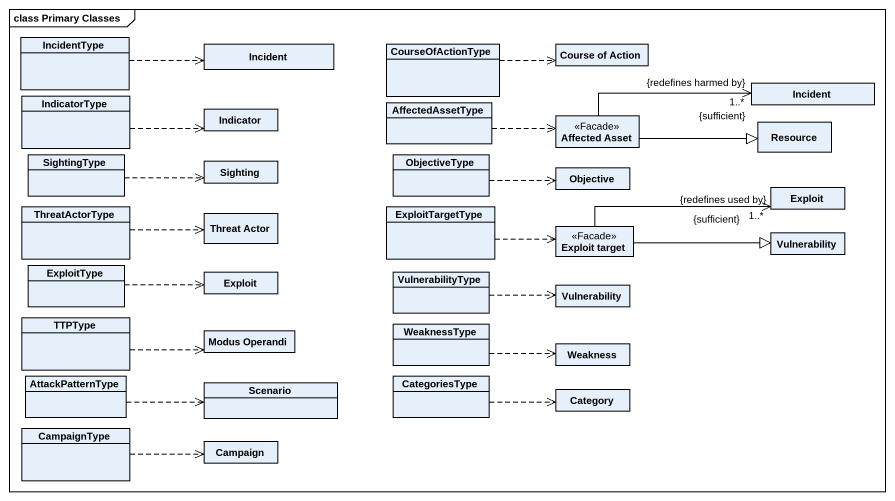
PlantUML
@startuml
mainframe class Primary Classes
hide circle
hide empty members
class IncidentType
class Incident
class CourseOfActionType
class "Course of Action" as Course_of_Action
class "Incident" as Incident_2
class IndicatorType
class Indicator
class AffectedAssetType
class "Affected Asset" as Affected_Asset <<Facade>>
class Resource
class SightingType
class Sighting
class ObjectiveType
class Objective
class ThreatActorType
class "Threat Actor" as Threat_Actor
class ExploitTargetType
class Exploit
class "Exploit target" as Exploit_target <<Facade>>
class Vulnerability
class ExploitType
class "Exploit" as Exploit_2
class VulnerabilityType
class "Vulnerability" as Vulnerability_2
class TTPType
class "Modus Operandi" as Modus_Operandi
class WeaknessType
class AttackPatternType
class Scenario
class CategoriesType
class Weakness
class Category
class CampaignType
class Campaign
IncidentType .right.> Incident
CourseOfActionType .right.> Course_of_Action
IndicatorType .right.> Indicator
AffectedAssetType .right.> Affected_Asset
Affected_Asset -right-> "{redefines harmed by}\n1..*\n{sufficient}" Incident_2
Affected_Asset -right-|> Resource
SightingType .right.> Sighting
ObjectiveType .right.> Objective
ThreatActorType .right.> Threat_Actor
ExploitTargetType .right.> Exploit_target
Exploit_target -right-> "{redefines used by}\n{sufficient}\n1..*" Exploit
Exploit_target -right-|> Vulnerability
ExploitType .right.> Exploit_2
VulnerabilityType .right.> Vulnerability_2
TTPType .right.> Modus_Operandi
WeaknessType .right.> Weakness
AttackPatternType .right.> Scenario
CategoriesType .right.> Category
CampaignType .right.> Campaign
@enduml
